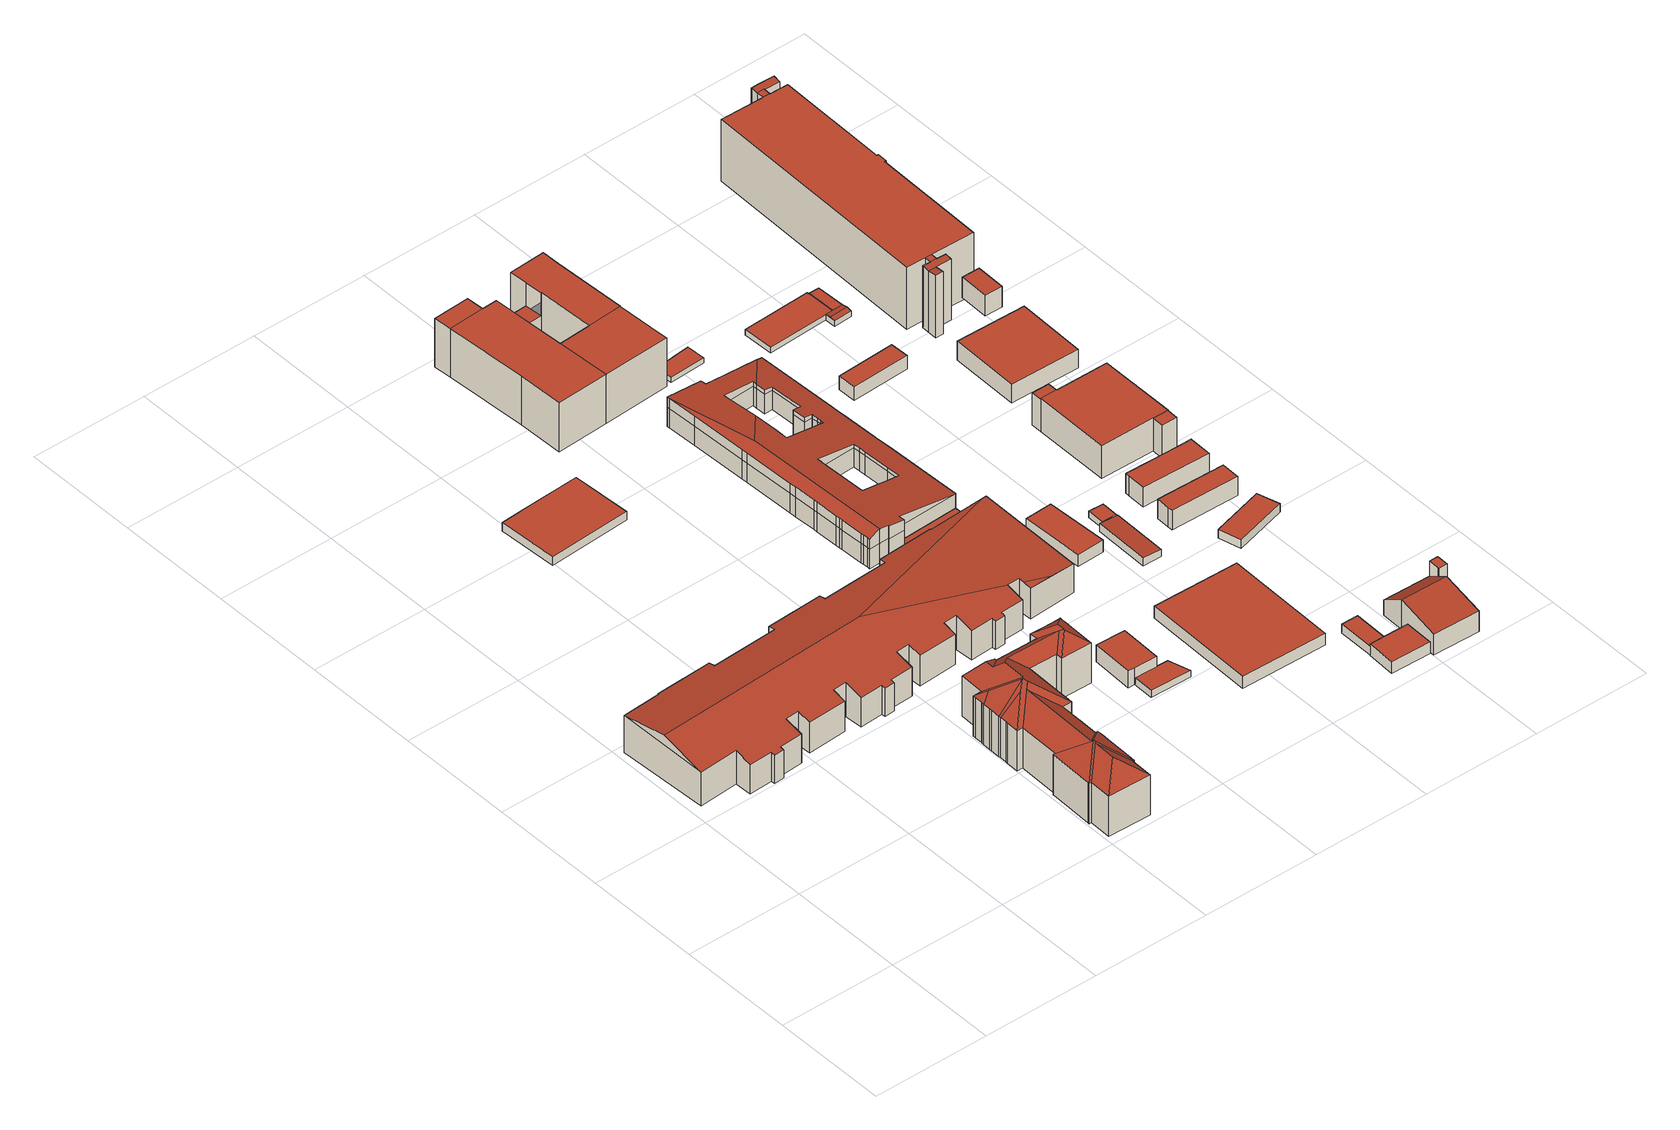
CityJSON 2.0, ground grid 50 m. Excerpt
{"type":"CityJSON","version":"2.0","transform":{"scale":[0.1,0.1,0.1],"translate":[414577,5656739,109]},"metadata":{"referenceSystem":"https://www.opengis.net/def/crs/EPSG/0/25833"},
"CityObjects":{
"building1":{"type":"Building","attributes":{"name":"Universitätsklinikum Carl Gustav Carus Dresden","Dachtyp_tdc":"tdcFreeFormRoof","Gemeindeschluessel":14612000,"Dachneigung":15.91,"QualitaetDacherkennung":3,"Geometrietyp2DReferenz":"3000","measuredHeight":20.49,"function":"31001_3051","roofType":"5000"},"geometry":[{"type":"Solid","lod":"2","boundaries":[[[[0,1,2,3]],[[1,4,5,2]],[[4,6,7,5]],[[6,8,9,7]],[[8,10,11,9]],[[10,12,13,11]],[[12,14,15,13]],[[14,16,17,15]],[[16,18,19,17]],[[18,20,21,19]],[[20,22,23,21]],[[22,24,25,23]],[[24,26,27,25]],[[26,28,29,27]],[[28,30,31,29]],[[30,32,33,31]],[[32,34,35,33]],[[34,36,37,35]],[[36,38,39,37]],[[38,40,41,39]],[[40,42,43,41]],[[42,44,45,43]],[[44,46,47,45]],[[46,48,49,47]],[[48,50,51,49]],[[50,52,53,51]],[[52,54,55,53]],[[54,56,57,55]],[[56,58,59,57]],[[58,60,61,59]],[[60,62,63,61]],[[62,64,65,63]],[[64,66,67,65]],[[66,68,69,67]],[[68,70,71,69]],[[70,72,73,71]],[[72,74,75,73]],[[74,76,77,75]],[[76,78,79,77]],[[78,80,81,79]],[[80,82,83,81]],[[82,84,85,83]],[[84,86,87,85]],[[86,88,89,87]],[[88,90,91,89]],[[90,92,93,91]],[[92,94,95,93]],[[94,96,97,95]],[[96,98,99,97]],[[98,0,3,99]],[[100,101,8,6,102,103,1,0,104]],[[96,94,92,90,88,86,84,82,80,78,76,74,105,100,104,98]],[[103,102,4]],[[60,58,56,54,52,50,48,46,44,42,40,38,36,34,32,30,28,26,24,22,20,18,16,14,12,10,101,100,105,72,70,68,66,64,62]],[[4,1,103]],[[6,4,102]],[[10,8,101]],[[0,98,104]],[[74,72,105]],[[3,2,5,7,9,11,13,15,17,19,21,23,25,27,29,31,33,35,37,39,41,43,45,47,49,51,53,55,57,59,61,63,65,67,69,71,73,75,77,79,81,83,85,87,89,91,93,95,97,99]]]],"semantics":{"surfaces":[{"type":"WallSurface"},{"type":"RoofSurface"},{"type":"GroundSurface"}],"values":[[0,0,0,0,0,0,0,0,0,0,0,0,0,0,0,0,0,0,0,0,0,0,0,0,0,0,0,0,0,0,0,0,0,0,0,0,0,0,0,0,0,0,0,0,0,0,0,0,0,0,1,1,1,1,0,0,0,0,0,2]]}}]},
"building2":{"type":"Building","attributes":{"name":"Universitätsklinikum Carl Gustav Carus Dresden","Dachtyp_tdc":"tdcFreeFormRoof","Gemeindeschluessel":14612000,"Dachneigung":37.3,"QualitaetDacherkennung":15,"Geometrietyp2DReferenz":"3000","measuredHeight":27.43,"function":"31001_3051","roofType":"5000"},"geometry":[{"type":"Solid","lod":"2","boundaries":[[[[106,107,108,109]],[[107,110,111,108]],[[110,112,113,111]],[[112,114,115,113]],[[114,116,117,115]],[[116,118,119,117]],[[118,120,121,119]],[[120,122,123,121]],[[122,124,125,123]],[[124,126,127,125]],[[126,128,129,127]],[[128,130,131,129]],[[130,132,133,131]],[[132,134,135,133]],[[134,136,137,135]],[[136,138,139,137]],[[138,140,141,139]],[[140,142,143,141]],[[142,144,145,143]],[[144,146,147,145]],[[146,148,149,147]],[[148,150,151,149]],[[150,152,153,151]],[[152,154,155,153]],[[154,156,157,155]],[[156,158,159,157]],[[158,160,161,159]],[[160,162,163,161]],[[162,164,165,163]],[[164,166,167,165]],[[166,168,169,167]],[[168,170,171,169]],[[170,172,173,171]],[[172,174,175,173]],[[174,176,177,175]],[[176,178,179,177]],[[178,180,181,179]],[[180,182,183,181]],[[182,184,185,183]],[[184,186,187,185]],[[186,188,189,187]],[[188,190,191,189]],[[190,192,193,191]],[[192,194,195,193]],[[194,196,197,195]],[[196,198,199,197]],[[198,200,201,199]],[[200,202,203,201]],[[202,204,205,203]],[[204,206,207,205]],[[206,208,209,207]],[[208,210,211,209]],[[210,212,213,211]],[[212,214,215,213]],[[214,216,217,215]],[[216,106,109,217]],[[212,210,208,218,216,214]],[[206,204,202,219,220,218,208]],[[221,219,202,200]],[[196,194,221,200,198]],[[222,223,220,219,221,194,192]],[[224,225,226,227,228,222,192,190]],[[229,230,231,224,190,188]],[[229,188,186]],[[182,230,229,186,184]],[[232,231,230,182,180]],[[233,234,235,232,180,178]],[[233,178,176]],[[234,233,176,174]],[[235,234,174,172]],[[170,168,166,164,225,224,231,232,235,172]],[[226,225,164,162]],[[158,227,226,162,160]],[[228,227,158,156]],[[152,150,148,236,237,238,223,222,228,156,154]],[[239,236,148,146]],[[240,241,239,146,144]],[[240,144,142]],[[140,138,136,134,242,243,244,241,240,142]],[[242,134,132]],[[130,128,126,245,243,242,132]],[[246,245,126,124]],[[246,124,122]],[[244,243,245,246,122,120]],[[116,114,247,237,236,239,241,244,120,118]],[[248,247,114,112]],[[107,248,112,110]],[[238,237,247,248,107,106]],[[218,220,223,238,106,216]],[[109,108,111,113,115,117,119,121,123,125,127,129,131,133,135,137,139,141,143,145,147,149,151,153,155,157,159,161,163,165,167,169,171,173,175,177,179,181,183,185,187,189,191,193,195,197,199,201,203,205,207,209,211,213,215,217]]]],"semantics":{"surfaces":[{"type":"WallSurface"},{"type":"RoofSurface"},{"type":"GroundSurface"}],"values":[[0,0,0,0,0,0,0,0,0,0,0,0,0,0,0,0,0,0,0,0,0,0,0,0,0,0,0,0,0,0,0,0,0,0,0,0,0,0,0,0,0,0,0,0,0,0,0,0,0,0,0,0,0,0,0,0,1,1,1,1,1,1,1,1,1,1,1,1,1,1,1,1,1,1,1,1,1,1,1,1,1,1,1,1,1,1,1,1,1,2]]}}]},
"building3":{"type":"Building","attributes":{"name":"Universitätsklinikum Carl Gustav Carus Dresden","Dachtyp_tdc":"tdcPolyFlatRoof","Gemeindeschluessel":14612000,"Dachneigung":0,"QualitaetDacherkennung":84,"Geometrietyp2DReferenz":"3000","measuredHeight":3.92,"function":"31001_3051","roofType":"1000"},"geometry":[{"type":"Solid","lod":"2","boundaries":[[[[249,250,251,252]],[[250,253,254,251]],[[255,256,257,258]],[[256,249,252,257]],[[256,255,253,250,249]],[[252,251,254,258,257]],[[253,255,258,254]]]],"semantics":{"surfaces":[{"type":"WallSurface"},{"type":"RoofSurface"},{"type":"GroundSurface"}],"values":[[0,0,0,0,1,2,0]]}}]},
"building4":{"type":"Building","attributes":{"name":"Universitätsklinikum Carl Gustav Carus Dresden","Dachtyp_tdc":"tdcPolyFlatRoof","Gemeindeschluessel":14612000,"Dachneigung":0,"QualitaetDacherkennung":42,"Geometrietyp2DReferenz":"3000","measuredHeight":7.59,"function":"31001_3051","roofType":"1000"},"geometry":[{"type":"Solid","lod":"2","boundaries":[[[[259,260,261,262]],[[260,263,264,261]],[[263,265,266,264]],[[265,267,268,266]],[[267,259,262,268]],[[267,265,263,260,259]],[[262,261,264,266,268]]]],"semantics":{"surfaces":[{"type":"WallSurface"},{"type":"RoofSurface"},{"type":"GroundSurface"}],"values":[[0,0,0,0,0,1,2]]}}]},
"building5":{"type":"Building","attributes":{"name":"Universitätsklinikum Carl Gustav Carus Dresden","Dachtyp_tdc":"tdcPolyFlatRoof","Gemeindeschluessel":14612000,"Dachneigung":0,"QualitaetDacherkennung":75,"Geometrietyp2DReferenz":"3000","measuredHeight":3.13,"function":"31001_3051","roofType":"1000"},"geometry":[{"type":"Solid","lod":"2","boundaries":[[[[269,270,271,272]],[[270,273,274,271]],[[273,275,276,274]],[[275,277,278,276]],[[277,269,272,278]],[[277,275,273,270,269]],[[272,271,274,276,278]]]],"semantics":{"surfaces":[{"type":"WallSurface"},{"type":"RoofSurface"},{"type":"GroundSurface"}],"values":[[0,0,0,0,0,1,2]]}}]},
"building6":{"type":"Building","attributes":{"name":"Universitätsklinikum Carl Gustav Carus Dresden","Dachtyp_tdc":"tdcPolyFlatRoof","Gemeindeschluessel":14612000,"Dachneigung":0,"QualitaetDacherkennung":62,"Geometrietyp2DReferenz":"3000","measuredHeight":2.09,"function":"31001_3051","roofType":"1000"},"geometry":[{"type":"Solid","lod":"2","boundaries":[[[[279,280,281,282]],[[280,283,284,281]],[[283,285,286,284]],[[287,288,289,290]],[[288,291,292,289]],[[291,293,294,292]],[[293,295,296,294]],[[295,297,298,296]],[[297,299,300,298]],[[299,279,282,300]],[[299,297,295,293,291,288,287,285,283,280,279]],[[282,281,284,286,290,289,292,294,296,298,300]],[[285,287,290,286]]]],"semantics":{"surfaces":[{"type":"WallSurface"},{"type":"RoofSurface"},{"type":"GroundSurface"}],"values":[[0,0,0,0,0,0,0,0,0,0,1,2,0]]}}]},
"building7":{"type":"Building","attributes":{"name":"Universitätsklinikum Carl Gustav Carus Dresden,Klinikschule im Universitätsklinikum Carl Gustav Carus der TU Dresden","Gemeindeschluessel":14612000,"Geometrietyp2DReferenz":"3000","function":"31001_3021","roofType":"9999"},"children":["building7-1","building7-2","building7-3","building7-4","building7-5"]},
"building7-1":{"type":"BuildingPart","attributes":{"Dachtyp_tdc":"tdcPolyFlatRoof","Dachneigung":0,"QualitaetDacherkennung":62,"Geometrietyp2DReferenz":"3000","measuredHeight":11.56,"roofType":"1000"},"parents":["building7"],"geometry":[{"type":"MultiSurface","lod":"2","boundaries":[[[301,302,303,304]],[[305,306,307,308]],[[305,302,301,306]],[[304,303,308,307]]],"semantics":{"surfaces":[{"type":"WallSurface"},{"type":"RoofSurface"},{"type":"GroundSurface"}],"values":[0,0,1,2]}}]},
"building7-2":{"type":"BuildingPart","attributes":{"Dachtyp_tdc":"tdcPolyFlatRoof","Dachneigung":0,"QualitaetDacherkennung":86,"Geometrietyp2DReferenz":"3000","measuredHeight":22.1,"roofType":"1000"},"parents":["building7"],"geometry":[{"type":"MultiSurface","lod":"2","boundaries":[[[309,310,311,307,306]],[[310,312,313,311]],[[312,314,315,313]],[[314,316,317,318,315]],[[319,320,321,322,323]],[[320,324,301,304,321]],[[324,320,319,316,314,312,310,309]],[[307,311,313,315,318,322,321,304]]],"semantics":{"surfaces":[{"type":"WallSurface"},{"type":"RoofSurface"},{"type":"GroundSurface"}],"values":[0,0,0,0,0,0,1,2]}}]},
"building7-3":{"type":"BuildingPart","attributes":{"Dachtyp_tdc":"tdcPolyFlatRoof","Dachneigung":0,"QualitaetDacherkennung":62,"Geometrietyp2DReferenz":"3000","measuredHeight":22.05,"roofType":"1000"},"parents":["building7"],"geometry":[{"type":"MultiSurface","lod":"2","boundaries":[[[325,326,327,328]],[[329,330,331,332]],[[329,325,328,330]],[[329,332,326,325]],[[328,327,331,330]]],"semantics":{"surfaces":[{"type":"WallSurface"},{"type":"RoofSurface"},{"type":"GroundSurface"}],"values":[0,0,0,1,2]}}]},
"building7-4":{"type":"BuildingPart","attributes":{"Dachtyp_tdc":"tdcPolyFlatRoof","Dachneigung":0,"QualitaetDacherkennung":39,"Geometrietyp2DReferenz":"3000","measuredHeight":21.99,"roofType":"1000"},"parents":["building7"],"geometry":[{"type":"MultiSurface","lod":"2","boundaries":[[[333,323,322,334]],[[317,335,336,318]],[[335,337,338,336]],[[337,339,340,338]],[[337,335,317,323,333,339]],[[340,334,322,318,336,338]]],"semantics":{"surfaces":[{"type":"WallSurface"},{"type":"RoofSurface"},{"type":"GroundSurface"}],"values":[0,0,0,0,1,2]}}]},
"building7-5":{"type":"BuildingPart","attributes":{"Dachtyp_tdc":"tdcPolyFlatRoof","Dachneigung":0,"QualitaetDacherkennung":48,"Geometrietyp2DReferenz":"3000","measuredHeight":22.02,"roofType":"1000"},"parents":["building7"],"geometry":[{"type":"MultiSurface","lod":"2","boundaries":[[[341,342,343,344]],[[342,332,331,343]],[[326,345,305,308,327]],[[346,347,333,334,303,302]],[[348,341,344,340,339]],[[348,347,346,345,326,332,342,341]],[[344,343,331,327,308,303,334,340]]],"semantics":{"surfaces":[{"type":"WallSurface"},{"type":"RoofSurface"},{"type":"GroundSurface"}],"values":[0,0,0,0,0,1,2]}}]},
"building8":{"type":"Building","attributes":{"name":"Universitätsklinikum Carl Gustav Carus Dresden","Dachtyp_tdc":"tdcFreeFormRoof","Gemeindeschluessel":14612000,"Dachneigung":10,"QualitaetDacherkennung":9,"Geometrietyp2DReferenz":"3000","measuredHeight":15.28,"function":"31001_3051","roofType":"5000"},"geometry":[{"type":"Solid","lod":"2","boundaries":[[[[349,350,351,352]],[[350,353,354,351]],[[353,355,356,354]],[[355,357,358,356]],[[357,359,360,358]],[[359,361,362,360]],[[361,363,364,362]],[[363,365,366,364]],[[367,368,369,370]],[[368,371,372,369]],[[371,373,374,372]],[[373,375,376,374]],[[375,377,378,376]],[[377,379,380,378]],[[379,381,382,380]],[[381,383,384,382]],[[383,385,386,384]],[[385,387,388,386]],[[387,389,390,388]],[[389,367,370,390]],[[365,391,392,366]],[[391,393,394,392]],[[393,395,396,394]],[[395,397,398,396]],[[397,399,400,398]],[[399,401,402,400]],[[401,403,404,402]],[[403,405,406,404]],[[405,407,408,406]],[[407,409,410,408]],[[409,411,412,410]],[[411,413,414,412]],[[413,415,416,414]],[[415,417,418,416]],[[417,419,420,418]],[[419,421,422,420]],[[421,423,424,422]],[[423,425,426,424]],[[425,427,428,426]],[[427,429,430,428]],[[429,431,432,430]],[[431,433,434,432]],[[433,435,436,434]],[[435,437,438,436]],[[437,439,440,438]],[[439,441,442,440]],[[441,443,444,442]],[[443,445,446,444]],[[445,447,448,446]],[[447,449,450,448]],[[451,452,453,454]],[[452,455,456,453]],[[455,457,458,456]],[[457,459,460,458]],[[459,461,462,460]],[[461,463,464,462]],[[463,465,466,464]],[[465,467,468,466]],[[467,469,470,468]],[[469,471,472,470]],[[471,473,474,472]],[[473,475,476,474]],[[475,477,478,476]],[[477,479,480,478]],[[479,481,482,480]],[[481,483,484,482]],[[483,485,486,484]],[[485,487,488,486]],[[487,489,490,488]],[[489,451,454,490]],[[449,349,352,450]],[[491,492,493,494,495,496,497,498,499,500,501,502,503,504]],[[505,500,499,506,507,508,509,510,511,512,513,514,515,516,517,518,519]],[[520,521,395,393,391,365,363,361,359,357,355,353,350,349,492,491,522,523,524,525,526,527,528,529,530,531,532,533,534,535,536,501,500,505,537,538],[539,540,541,542,543,544,545,546,547,548,549,550]],[[399,520,538,401]],[[401,538,537,403]],[[403,537,505,405]],[[459,501,536,461]],[[461,536,535,463]],[[463,535,534,465]],[[465,534,533,467]],[[467,533,532,469]],[[469,532,531,471]],[[471,531,530,473]],[[473,530,529,475]],[[475,529,528,477]],[[477,528,527,479]],[[479,527,526,481]],[[481,526,525,483]],[[483,525,524,485]],[[485,524,523,487]],[[487,523,522,489]],[[367,539,550,368]],[[368,550,549,371]],[[371,549,548,373]],[[373,548,547,375]],[[375,547,546,377]],[[377,546,545,379]],[[379,545,544,381]],[[381,544,543,383]],[[383,543,542,385]],[[385,542,541,387]],[[387,541,540,389]],[[389,540,539,367]],[[395,521,397]],[[397,521,520,399]],[[405,505,519,407]],[[407,519,518,409]],[[409,518,517,411]],[[411,517,516,413]],[[413,516,515,415]],[[415,515,514,417]],[[417,514,513,419]],[[419,513,512,421]],[[421,512,511,423]],[[423,511,510,425]],[[425,510,509,427]],[[427,509,508,429]],[[429,508,507,431]],[[431,507,506,433]],[[433,506,499,435]],[[452,504,503,455]],[[451,491,504,452]],[[455,503,502,457]],[[435,499,498,437]],[[437,498,497,439]],[[439,497,496,441]],[[441,496,495,443]],[[443,495,494,445]],[[445,494,493,447]],[[489,522,491,451]],[[447,493,492,449]],[[449,492,349]],[[352,351,354,356,358,360,362,364,366,392,394,396,398,400,402,404,406,408,410,412,414,416,418,420,422,424,426,428,430,432,434,436,438,440,442,444,446,448,450],[370,369,372,374,376,378,380,382,384,386,388,390],[454,453,456,458,460,462,464,466,468,470,472,474,476,478,480,482,484,486,488,490]],[[457,502,501,459]]]],"semantics":{"surfaces":[{"type":"WallSurface"},{"type":"RoofSurface"},{"type":"GroundSurface"}],"values":[[0,0,0,0,0,0,0,0,0,0,0,0,0,0,0,0,0,0,0,0,0,0,0,0,0,0,0,0,0,0,0,0,0,0,0,0,0,0,0,0,0,0,0,0,0,0,0,0,0,0,0,0,0,0,0,0,0,0,0,0,0,0,0,0,0,0,0,0,0,0,0,1,1,1,0,0,0,0,0,0,0,0,0,0,0,0,0,0,0,0,0,0,0,0,0,0,0,0,0,0,0,0,0,0,0,0,0,0,0,0,0,0,0,0,0,0,0,0,0,0,0,0,0,0,0,0,0,0,0,0,0,0,0,2,0]]}}]},
"building9":{"type":"Building","attributes":{"name":"Universitätsklinikum Carl Gustav Carus Dresden","Dachtyp_tdc":"tdcPolyFlatRoof","Gemeindeschluessel":14612000,"Dachneigung":0,"QualitaetDacherkennung":53,"Geometrietyp2DReferenz":"3000","measuredHeight":5.47,"function":"31001_3051","roofType":"1000"},"geometry":[{"type":"Solid","lod":"2","boundaries":[[[[551,552,553,554]],[[552,555,556,553]],[[555,557,558,556]],[[557,551,554,558]],[[557,555,552,551]],[[554,553,556,558]]]],"semantics":{"surfaces":[{"type":"WallSurface"},{"type":"RoofSurface"},{"type":"GroundSurface"}],"values":[[0,0,0,0,1,2]]}}]},
"building10":{"type":"Building","attributes":{"name":"Universitätsklinikum Carl Gustav Carus Dresden","Dachtyp_tdc":"tdcPolyFlatRoof","Gemeindeschluessel":14612000,"Dachneigung":0,"QualitaetDacherkennung":93,"Geometrietyp2DReferenz":"3000","measuredHeight":5.43,"function":"31001_3051","roofType":"1000"},"geometry":[{"type":"Solid","lod":"2","boundaries":[[[[559,560,561,562]],[[560,563,564,561]],[[563,565,566,564]],[[565,559,562,566]],[[565,563,560,559]],[[562,561,564,566]]]],"semantics":{"surfaces":[{"type":"WallSurface"},{"type":"RoofSurface"},{"type":"GroundSurface"}],"values":[[0,0,0,0,1,2]]}}]},
"building11":{"type":"Building","attributes":{"name":"Universitätsklinikum Carl Gustav Carus Dresden","Dachtyp_tdc":"tdcPolyFlatRoof","Gemeindeschluessel":14612000,"Dachneigung":0,"QualitaetDacherkennung":83,"Geometrietyp2DReferenz":"3000","measuredHeight":2.44,"function":"31001_9998","roofType":"1000"},"geometry":[{"type":"Solid","lod":"2","boundaries":[[[[567,568,569,570]],[[568,571,572,569]],[[571,573,574,572]],[[573,567,570,574]],[[573,571,568,567]],[[570,569,572,574]]]],"semantics":{"surfaces":[{"type":"WallSurface"},{"type":"RoofSurface"},{"type":"GroundSurface"}],"values":[[0,0,0,0,1,2]]}}]},
"building12":{"type":"Building","attributes":{"name":"Universitätsklinikum Carl Gustav Carus Dresden","Dachtyp_tdc":"tdcPolyFlatRoof","Gemeindeschluessel":14612000,"Dachneigung":3.06,"QualitaetDacherkennung":71,"Geometrietyp2DReferenz":"3000","measuredHeight":3.57,"function":"31001_9998","roofType":"2100"},"geometry":[{"type":"Solid","lod":"2","boundaries":[[[[575,576,577,578]],[[576,579,580,577]],[[579,581,582,580]],[[581,575,578,582]],[[581,579,576,575]],[[578,577,580,582]]]],"semantics":{"surfaces":[{"type":"WallSurface"},{"type":"RoofSurface"},{"type":"GroundSurface"}],"values":[[0,0,0,0,1,2]]}}]},
"building13":{"type":"Building","attributes":{"name":"Universitätsklinikum Carl Gustav Carus Dresden","Dachtyp_tdc":"tdcPolyFlatRoof","Gemeindeschluessel":14612000,"Dachneigung":0,"QualitaetDacherkennung":88,"Geometrietyp2DReferenz":"3000","measuredHeight":3.96,"function":"31001_3051","roofType":"1000"},"geometry":[{"type":"Solid","lod":"2","boundaries":[[[[583,584,585,586]],[[584,587,588,585]],[[587,589,590,588]],[[589,583,586,590]],[[589,587,584,583]],[[586,585,588,590]]]],"semantics":{"surfaces":[{"type":"WallSurface"},{"type":"RoofSurface"},{"type":"GroundSurface"}],"values":[[0,0,0,0,1,2]]}}]},
"building14":{"type":"Building","attributes":{"name":"Universitätsklinikum Carl Gustav Carus Dresden","Dachtyp_tdc":"tdcPolyFlatRoof","Gemeindeschluessel":14612000,"Dachneigung":0,"QualitaetDacherkennung":78,"Geometrietyp2DReferenz":"3000","measuredHeight":5.2,"function":"31001_3051","roofType":"1000"},"geometry":[{"type":"Solid","lod":"2","boundaries":[[[[591,592,593,594]],[[592,595,596,593]],[[595,597,598,596]],[[597,599,600,598]],[[599,591,594,600]],[[599,597,595,592,591]],[[594,593,596,598,600]]]],"semantics":{"surfaces":[{"type":"WallSurface"},{"type":"RoofSurface"},{"type":"GroundSurface"}],"values":[[0,0,0,0,0,1,2]]}}]},
"building15":{"type":"Building","attributes":{"name":"Universitätsklinikum Carl Gustav Carus Dresden","Dachtyp_tdc":"tdcPolyFlatRoof","Gemeindeschluessel":14612000,"Dachneigung":0,"QualitaetDacherkennung":83,"Geometrietyp2DReferenz":"3000","measuredHeight":2.78,"function":"31001_9998","roofType":"1000"},"geometry":[{"type":"Solid","lod":"2","boundaries":[[[[601,602,603,604]],[[602,605,606,603]],[[605,607,608,606]],[[607,601,604,608]],[[607,605,602,601]],[[604,603,606,608]]]],"semantics":{"surfaces":[{"type":"WallSurface"},{"type":"RoofSurface"},{"type":"GroundSurface"}],"values":[[0,0,0,0,1,2]]}}]},
"building16":{"type":"Building","attributes":{"name":"Universitätsklinikum Carl Gustav Carus Dresden","Gemeindeschluessel":14612000,"Geometrietyp2DReferenz":"3000","function":"31001_3051","roofType":"9999"},"children":["building16-1","building16-2"]},
"building16-1":{"type":"BuildingPart","attributes":{"Dachtyp_tdc":"tdcGableRoof","Dachneigung":12.15,"QualitaetDacherkennung":5,"Geometrietyp2DReferenz":"3000","measuredHeight":13.13,"roofType":"3100"},"parents":["building16"],"geometry":[{"type":"MultiSurface","lod":"2","boundaries":[[[609,610,611,612]],[[610,613,614,611]],[[613,615,616,614]],[[615,617,618,616]],[[617,619,620,618]],[[619,621,622,620]],[[621,623,624,622]],[[617,615,613,610]],[[610,609,623,621,619,617]],[[624,612,611,614,616,618,620,622]]],"semantics":{"surfaces":[{"type":"WallSurface"},{"type":"RoofSurface"},{"type":"GroundSurface"}],"values":[0,0,0,0,0,0,0,1,1,2]}}]},
"building16-2":{"type":"BuildingPart","attributes":{"Dachtyp_tdc":"tdcPolyFlatRoof","Dachneigung":0,"QualitaetDacherkennung":93,"Geometrietyp2DReferenz":"3000","measuredHeight":14.09,"roofType":"1000"},"parents":["building16"],"geometry":[{"type":"MultiSurface","lod":"2","boundaries":[[[625,626,612,627]],[[626,609,612]],[[628,629,630,624,623]],[[629,625,627,630]],[[629,628,626,625]],[[627,612,624,630]]],"semantics":{"surfaces":[{"type":"WallSurface"},{"type":"RoofSurface"},{"type":"GroundSurface"}],"values":[0,0,0,0,1,2]}}]},
"building17":{"type":"Building","attributes":{"name":"Universitätsklinikum Carl Gustav Carus Dresden","Dachtyp_tdc":"tdcPolyFlatRoof","Gemeindeschluessel":14612000,"Dachneigung":0,"QualitaetDacherkennung":78,"Geometrietyp2DReferenz":"3000","measuredHeight":6.18,"function":"31001_9998","roofType":"1000"},"geometry":[{"type":"Solid","lod":"2","boundaries":[[[[631,632,633,634]],[[632,635,636,633]],[[635,637,638,636]],[[637,631,634,638]],[[637,635,632,631]],[[634,633,636,638]]]],"semantics":{"surfaces":[{"type":"WallSurface"},{"type":"RoofSurface"},{"type":"GroundSurface"}],"values":[[0,0,0,0,1,2]]}}]},
"building18":{"type":"Building","attributes":{"Dachtyp_tdc":"tdcPolyFlatRoof","Gemeindeschluessel":14612000,"Dachneigung":0,"QualitaetDacherkennung":68,"Geometrietyp2DReferenz":"3000","measuredHeight":8.74,"function":"31001_9998","roofType":"1000"},"geometry":[{"type":"Solid","lod":"2","boundaries":[[[[639,640,641,642]],[[640,643,644,641]],[[643,645,646,644]],[[645,647,648,646]],[[647,649,650,648]],[[649,639,642,650]],[[649,647,645,643,640,639]],[[642,641,644,646,648,650]]]],"semantics":{"surfaces":[{"type":"WallSurface"},{"type":"RoofSurface"},{"type":"GroundSurface"}],"values":[[0,0,0,0,0,0,1,2]]}}]},
"building19":{"type":"Building","attributes":{"name":"Universitätsklinikum Carl Gustav Carus Dresden","Dachtyp_tdc":"tdcPolyFlatRoof","Gemeindeschluessel":14612000,"Dachneigung":0,"QualitaetDacherkennung":87,"Geometrietyp2DReferenz":"3000","measuredHeight":3.82,"function":"31001_9998","roofType":"1000"},"geometry":[{"type":"Solid","lod":"2","boundaries":[[[[651,652,653,654]],[[652,655,656,653]],[[655,657,658,656]],[[657,651,654,658]],[[657,655,652,651]],[[654,653,656,658]]]],"semantics":{"surfaces":[{"type":"WallSurface"},{"type":"RoofSurface"},{"type":"GroundSurface"}],"values":[[0,0,0,0,1,2]]}}]},
"building20":{"type":"Building","attributes":{"Dachtyp_tdc":"tdcPolyFlatRoof","Gemeindeschluessel":14612000,"Dachneigung":0,"QualitaetDacherkennung":72,"Geometrietyp2DReferenz":"3000","measuredHeight":8.77,"function":"31001_9998","roofType":"1000"},"geometry":[{"type":"Solid","lod":"2","boundaries":[[[[659,660,661,662]],[[660,663,664,661]],[[663,665,666,664]],[[665,667,668,666]],[[667,669,670,668]],[[669,671,672,670]],[[671,673,674,672]],[[673,659,662,674]],[[673,671,669,667,665,663,660,659]],[[662,661,664,666,668,670,672,674]]]],"semantics":{"surfaces":[{"type":"WallSurface"},{"type":"RoofSurface"},{"type":"GroundSurface"}],"values":[[0,0,0,0,0,0,0,0,1,2]]}}]},
"building21":{"type":"Building","attributes":{"name":"Universitätsklinikum Carl Gustav Carus Dresden","Gemeindeschluessel":14612000,"Geometrietyp2DReferenz":"3000","function":"31001_3051","roofType":"9999"},"children":["building21-1","building21-2","building21-3"]},
"building21-1":{"type":"BuildingPart","attributes":{"Dachtyp_tdc":"tdcGableRoof","Dachneigung":10.77,"QualitaetDacherkennung":28,"Geometrietyp2DReferenz":"3000","measuredHeight":3.13,"roofType":"3100"},"parents":["building21"],"geometry":[{"type":"MultiSurface","lod":"2","boundaries":[[[675,676,677,678]],[[676,679,680,681,677]],[[675,678,682,683]],[[679,676,684]],[[675,683,685]],[[676,675,685,684]],[[683,686,687,679,684,685]],[[678,677,681,688,682]]],"semantics":{"surfaces":[{"type":"WallSurface"},{"type":"RoofSurface"},{"type":"GroundSurface"}],"values":[0,0,0,0,0,1,1,2]}}]},
"building21-2":{"type":"BuildingPart","attributes":{"Dachtyp_tdc":"tdcPolyFlatRoof","Dachneigung":0,"QualitaetDacherkennung":41,"Geometrietyp2DReferenz":"3000","measuredHeight":2.49,"roofType":"1000"},"parents":["building21"],"geometry":[{"type":"MultiSurface","lod":"2","boundaries":[[[689,690,691,692]],[[690,693,694,691]],[[680,695,696,681]],[[695,689,692,696]],[[695,680,697,693,690,689]],[[692,691,694,688,681,696]]],"semantics":{"surfaces":[{"type":"WallSurface"},{"type":"RoofSurface"},{"type":"GroundSurface"}],"values":[0,0,0,0,1,2]}}]},
"building21-3":{"type":"BuildingPart","attributes":{"Dachtyp_tdc":"tdcPolyFlatRoof","Dachneigung":3.33,"QualitaetDacherkennung":70,"Geometrietyp2DReferenz":"3000","measuredHeight":2.88,"roofType":"2100"},"parents":["building21"],"geometry":[{"type":"MultiSurface","lod":"2","boundaries":[[[698,699,700,694,693]],[[699,683,682,700]],[[699,698,701,686,683]],[[682,688,694,700]]],"semantics":{"surfaces":[{"type":"WallSurface"},{"type":"RoofSurface"},{"type":"GroundSurface"}],"values":[0,0,1,2]}}]},
"building22":{"type":"Building","attributes":{"Gemeindeschluessel":14612000,"Geometrietyp2DReferenz":"3000","function":"31001_9998","roofType":"9999"},"children":["building22-1","building22-2","building22-3"]},
"building22-1":{"type":"BuildingPart","attributes":{"Dachtyp_tdc":"tdcPolyFlatRoof","Dachneigung":0,"QualitaetDacherkennung":33,"Geometrietyp2DReferenz":"3000","measuredHeight":14.32,"roofType":"1000"},"parents":["building22"],"geometry":[{"type":"MultiSurface","lod":"2","boundaries":[[[702,703,704,705]],[[703,706,707,704]],[[706,708,709,707]],[[708,706,703,702]],[[705,704,707,709]]],"semantics":{"surfaces":[{"type":"WallSurface"},{"type":"RoofSurface"},{"type":"GroundSurface"}],"values":[0,0,0,1,2]}}]},
"building22-2":{"type":"BuildingPart","attributes":{"Dachtyp_tdc":"tdcPolyFlatRoof","Dachneigung":0,"QualitaetDacherkennung":22,"Geometrietyp2DReferenz":"3000","measuredHeight":14.53,"roofType":"1000"},"parents":["building22"],"geometry":[{"type":"MultiSurface","lod":"2","boundaries":[[[710,711,712,713]],[[711,714,715,712]],[[714,716,717,715]],[[716,714,711,710]],[[713,712,715,717]]],"semantics":{"surfaces":[{"type":"WallSurface"},{"type":"RoofSurface"},{"type":"GroundSurface"}],"values":[0,0,0,1,2]}}]},
"building22-3":{"type":"BuildingPart","attributes":{"Dachtyp_tdc":"tdcPolyFlatRoof","Dachneigung":0,"QualitaetDacherkennung":47,"Geometrietyp2DReferenz":"3000","measuredHeight":14.72,"roofType":"1000"},"parents":["building22"],"geometry":[{"type":"MultiSurface","lod":"2","boundaries":[[[718,719,710,713,720]],[[721,722,723,717,716]],[[722,724,702,705,723]],[[725,718,720,709,708]],[[725,724,722,721,719,718]],[[720,713,717,723,705,709]]],"semantics":{"surfaces":[{"type":"WallSurface"},{"type":"RoofSurface"},{"type":"GroundSurface"}],"values":[0,0,0,0,1,2]}}]},
"building23":{"type":"Building","attributes":{"Dachtyp_tdc":"tdcPolyFlatRoof","Gemeindeschluessel":14612000,"Dachneigung":0,"QualitaetDacherkennung":55,"Geometrietyp2DReferenz":"3000","measuredHeight":8.45,"function":"31001_9998","roofType":"1000"},"geometry":[{"type":"Solid","lod":"2","boundaries":[[[[726,727,728,729]],[[727,730,731,728]],[[730,732,733,731]],[[732,726,729,733]],[[732,730,727,726]],[[729,728,731,733]]]],"semantics":{"surfaces":[{"type":"WallSurface"},{"type":"RoofSurface"},{"type":"GroundSurface"}],"values":[[0,0,0,0,1,2]]}}]},
"building24":{"type":"Building","attributes":{"Dachtyp_tdc":"tdcPolyFlatRoof","Gemeindeschluessel":14612000,"Dachneigung":0,"QualitaetDacherkennung":90,"Geometrietyp2DReferenz":"3000","measuredHeight":9.25,"function":"31001_9998","roofType":"1000"},"geometry":[{"type":"Solid","lod":"2","boundaries":[[[[734,735,736,737]],[[735,738,739,736]],[[738,740,741,739]],[[740,734,737,741]],[[740,738,735,734]],[[737,736,739,741]]]],"semantics":{"surfaces":[{"type":"WallSurface"},{"type":"RoofSurface"},{"type":"GroundSurface"}],"values":[[0,0,0,0,1,2]]}}]},
"building25":{"type":"Building","attributes":{"name":"Max-Planck-Institut für molekulare Zellbiologie und Genetik","Gemeindeschluessel":14612000,"Geometrietyp2DReferenz":"3000","function":"31001_9998","roofType":"9999"},"children":["building25-1","building25-2","building25-3","building25-4","building25-5","building25-6"]},
"building25-1":{"type":"BuildingPart","attributes":{"Dachtyp_tdc":"tdcPolyFlatRoof","Dachneigung":7.88,"QualitaetDacherkennung":29,"Geometrietyp2DReferenz":"3000","measuredHeight":28.01,"roofType":"2100"},"parents":["building25"],"geometry":[{"type":"MultiSurface","lod":"2","boundaries":[[[742,743,744,745]],[[743,746,747,744]],[[748,749,750,751]],[[749,752,753,750]],[[752,754,755,753]],[[754,742,745,755]],[[754,752,749,748,746,743,742]],[[745,744,747,751,750,753,755]]],"semantics":{"surfaces":[{"type":"WallSurface"},{"type":"RoofSurface"},{"type":"GroundSurface"}],"values":[0,0,0,0,0,0,1,2]}}]},
"building25-2":{"type":"BuildingPart","attributes":{"Dachtyp_tdc":"tdcPolyFlatRoof","Dachneigung":0,"QualitaetDacherkennung":97,"Geometrietyp2DReferenz":"3000","measuredHeight":27.95,"roofType":"1000"},"parents":["building25"],"geometry":[{"type":"MultiSurface","lod":"2","boundaries":[[[756,757,758,759,760]],[[761,762,763,764,765]],[[762,761,757,756]],[[759,758,765,764]]],"semantics":{"surfaces":[{"type":"WallSurface"},{"type":"RoofSurface"},{"type":"GroundSurface"}],"values":[0,0,1,2]}}]},
"building25-3":{"type":"BuildingPart","attributes":{"Dachtyp_tdc":"tdcPolyFlatRoof","Dachneigung":0,"QualitaetDacherkennung":19,"Geometrietyp2DReferenz":"3000","measuredHeight":27.81,"roofType":"1000"},"parents":["building25"],"geometry":[{"type":"MultiSurface","lod":"2","boundaries":[[[766,767,768,769]],[[767,770,771,768]],[[770,772,773,771]],[[772,774,775,773]],[[774,776,777,775]],[[776,778,779,777]],[[778,760,759,779]],[[763,780,781,764]],[[780,782,783,781]],[[782,784,785,783]],[[784,782,780,763,760,778,776,774,772,770,767,766]],[[769,768,771,773,775,777,779,759,764,781,783,785]]],"semantics":{"surfaces":[{"type":"WallSurface"},{"type":"RoofSurface"},{"type":"GroundSurface"}],"values":[0,0,0,0,0,0,0,0,0,0,1,2]}}]},
"building25-4":{"type":"BuildingPart","attributes":{"Dachtyp_tdc":"tdcPolyFlatRoof","Dachneigung":7.22,"QualitaetDacherkennung":49,"Geometrietyp2DReferenz":"3000","measuredHeight":28.05,"roofType":"2100"},"parents":["building25"],"geometry":[{"type":"MultiSurface","lod":"2","boundaries":[[[786,787,765,788]],[[787,761,765]],[[789,790,791,758,757]],[[790,792,793,791]],[[792,794,795,793]],[[786,788,796,797]],[[797,794,792,790,789,787,786]],[[788,765,758,791,793,795,796]]],"semantics":{"surfaces":[{"type":"WallSurface"},{"type":"RoofSurface"},{"type":"GroundSurface"}],"values":[0,0,0,0,0,0,1,2]}}]},
"building25-5":{"type":"BuildingPart","attributes":{"Dachtyp_tdc":"tdcPolyFlatRoof","Dachneigung":0,"QualitaetDacherkennung":47,"Geometrietyp2DReferenz":"3000","measuredHeight":27.91,"roofType":"1000"},"parents":["building25"],"geometry":[{"type":"MultiSurface","lod":"2","boundaries":[[[798,799,748,751,785,784]],[[800,801,766,769,747,746]],[[801,800,799,798]],[[785,751,747,769]]],"semantics":{"surfaces":[{"type":"WallSurface"},{"type":"RoofSurface"},{"type":"GroundSurface"}],"values":[0,0,1,2]}}]},
"building25-6":{"type":"BuildingPart","attributes":{"Dachtyp_tdc":"tdcPolyFlatRoof","Dachneigung":6.79,"QualitaetDacherkennung":42,"Geometrietyp2DReferenz":"3000","measuredHeight":28.13,"roofType":"2100"},"parents":["building25"],"geometry":[{"type":"MultiSurface","lod":"2","boundaries":[[[794,802,803,795]],[[802,804,805,803]],[[804,797,796,805]],[[797,804,802,794]],[[795,803,805,796]]],"semantics":{"surfaces":[{"type":"WallSurface"},{"type":"RoofSurface"},{"type":"GroundSurface"}],"values":[0,0,0,1,2]}}]}
},
"vertices":[
[1719,1520,209],[1741,1079,173],[1741,1079,43],[1719,1520,43],[1537,1068,180],[1537,1068,43],[1534,1125,192],[1534,1125,43],[1477,1122,196],[1477,1122,43],[1481,1045,174],[1481,1045,43],[1382,1040,174],[1382,1040,43],[1382,1024,170],[1382,1024,43],[1338,1022,170],[1338,1022,43],[1337,1038,174],[1337,1038,43],[1239,1033,174],[1239,1033,43],[1235,1110,196],[1235,1110,43],[1177,1107,196],[1177,1107,43],[1180,1051,180],[1180,1051,43],[1013,1042,180],[1013,1042,43],[1010,1099,196],[1010,1099,43],[952,1096,196],[952,1096,43],[956,1019,174],[956,1019,43],[858,1014,174],[858,1014,43],[858,998,170],[858,998,43],[814,996,170],[814,996,43],[813,1012,174],[813,1012,43],[714,1007,174],[714,1007,43],[711,1084,196],[711,1084,43],[653,1082,197],[653,1082,43],[656,1025,180],[656,1025,43],[489,1016,180],[489,1016,43],[486,1073,197],[486,1073,43],[428,1070,196],[428,1070,43],[432,993,174],[432,993,43],[333,988,174],[333,988,43],[334,972,170],[334,972,43],[290,970,170],[290,970,43],[289,986,174],[289,986,43],[190,981,174],[190,981,43],[187,1054,195],[187,1054,43],[20,1043,195],[20,1043,43],[1,1434,211],[1,1434,43],[167,1443,211],[167,1443,43],[167,1447,210],[167,1447,43],[409,1459,210],[409,1459,43],[410,1430,215],[410,1430,43],[693,1444,215],[693,1444,43],[692,1473,210],[692,1473,43],[933,1485,210],[933,1485,43],[934,1456,215],[934,1456,43],[1217,1470,215],[1217,1470,43],[1217,1499,210],[1217,1499,43],[1457,1511,210],[1457,1511,43],[1457,1507,210],[1457,1507,43],[937,1277,248],[1477,1120,196],[1535,1103,190],[1636,1073,180],[1704,1519,210],[11,1231,248],
[1017,720,223],[1020,827,223],[1020,827,41],[1017,720,41],[1034,827,223],[1034,827,41],[1165,823,223],[1165,823,41],[1165,815,223],[1165,815,41],[1251,814,223],[1251,814,41],[1292,813,223],[1292,813,41],[1346,812,223],[1346,812,41],[1346,845,223],[1346,845,41],[1353,845,223],[1353,845,41],[1362,845,223],[1362,845,41],[1398,844,223],[1398,844,41],[1440,843,223],[1440,843,41],[1477,843,223],[1477,843,41],[1479,843,223],[1479,843,41],[1479,832,223],[1479,832,41],[1479,815,223],[1479,815,41],[1478,779,223],[1478,779,41],[1475,672,223],[1475,672,41],[1344,675,223],[1344,675,41],[1344,703,223],[1344,703,41],[1224,706,223],[1224,706,41],[1222,648,223],[1222,648,41],[1220,540,223],[1220,540,41],[1219,495,223],[1219,495,41],[1218,475,223],[1218,475,41],[1179,475,223],[1179,475,41],[1176,355,223],[1176,355,41],[1175,297,223],[1175,297,41],[1186,297,223],[1186,297,41],[1186,273,223],[1186,273,41],[1185,241,223],[1185,241,41],[1182,115,223],[1182,115,41],[1181,97,223],[1181,97,41],[1174,97,223],[1174,97,41],[1173,1,223],[1173,1,41],[989,6,223],[989,6,41],[991,102,223],[991,102,41],[982,102,223],[982,102,41],[982,107,223],[982,107,41],[988,299,223],[988,299,41],[988,301,223],[988,301,41],[996,301,223],[996,301,41],[1000,479,223],[1000,479,41],[975,479,223],[975,479,41],[976,531,223],[976,531,41],[977,541,223],[977,541,41],[977,571,223],[977,571,41],[977,580,223],[977,580,41],[978,619,223],[978,619,41],[978,629,223],[978,629,41],[979,662,223],[979,662,41],[979,671,223],[979,671,41],[980,675,223],[980,675,41],[980,707,223],[980,707,41],[980,720,223],[980,720,41],[1016,683,251],[1097,597,315],[1098,597,315],[1069,570,294],[1111,586,306],[1100,597,315],[1089,202,296],[1089,204,296],[1083,210,291],[1091,565,291],[1111,585,306],[990,299,225],[1083,199,298],[1086,199,298],[1089,196,296],[1083,95,293],[1085,191,293],[1089,195,296],[1170,761,264],[1120,713,302],[1118,615,302],[1398,756,265],[1410,740,274],[1410,744,274],[1477,840,225],[1411,777,274],[1411,745,274],[1384,805,253],[1353,838,228],[1091,744,279],[1092,782,279],
[462,2358,82],[448,2611,82],[448,2611,43],[462,2358,43],[536,2616,82],[536,2616,43],[800,2630,82],[814,2377,82],[814,2377,43],[800,2630,43],
[1554,567,120],[1560,746,120],[1560,746,44],[1554,567,44],[1686,742,120],[1686,742,44],[1680,563,120],[1680,563,44],[1583,566,120],[1583,566,44],
[1580,476,76],[1583,566,76],[1583,566,45],[1580,476,45],[1680,563,76],[1680,563,45],[1729,561,76],[1729,561,45],[1755,470,76],[1755,470,45],
[1484,1603,60],[1443,1601,60],[1443,1601,39],[1484,1603,39],[1443,1596,60],[1443,1596,39],[1440,1595,60],[1440,1595,39],[1439,1627,60],[1448,1628,60],[1448,1628,39],[1439,1627,39],[1448,1640,60],[1448,1640,39],[1447,1664,60],[1447,1664,39],[1710,1674,60],[1710,1674,39],[1712,1635,60],[1712,1635,39],[1482,1629,60],[1482,1629,39],
[1224,3317,138],[1085,3309,138],[1085,3309,22],[1224,3317,22],[1080,3386,138],[1219,3393,138],[1219,3393,22],[1080,3386,22],
[1219,3393,243],[1215,3469,243],[1215,3469,22],[1370,3477,243],[1370,3477,22],[1371,3401,243],[1371,3401,22],[1387,3085,243],[1387,3085,242],[1387,3085,22],[1239,3076,243],[1226,3317,243],[1226,3317,22],[1239,3076,22],[1239,3076,242],[1224,3317,243],
[1011,3459,243],[1015,3383,243],[1015,3383,22],[1011,3459,22],[855,3451,243],[855,3451,22],[862,3375,22],[862,3375,243],
[1099,3068,242],[1099,3068,22],[1398,2879,242],[1398,2879,22],[1400,2852,242],[1400,2852,22],[1113,2837,242],[1113,2837,22],
[890,2826,243],[883,3020,243],[883,3020,22],[890,2826,22],[1080,3386,243],[1085,3309,243],[1099,3068,243],[1113,2837,243],
[1672,2664,125],[1685,2333,125],[1685,2333,38],[1672,2664,38],[1686,2311,125],[1686,2311,38],[1686,2307,125],[1686,2307,38],[1687,2279,125],[1687,2279,38],[1688,2249,125],[1688,2249,38],[1694,2093,125],[1694,2093,38],[1695,2064,125],[1695,2064,38],[1697,2038,125],[1697,2038,38],[1603,2034,125],[1602,2060,125],[1602,2060,38],[1603,2034,38],[1600,2089,125],[1600,2089,38],[1434,2082,125],[1434,2082,38],[1430,2082,125],[1430,2082,38],[1431,2064,125],[1431,2064,38],[1431,2059,125],[1431,2059,38],[1439,1853,125],[1439,1853,38],[1493,1855,125],[1493,1855,38],[1556,1857,125],[1556,1857,38],[1610,1860,125],[1610,1860,38],[1608,1917,125],[1608,1917,38],[1698,2015,125],[1698,2015,38],[1711,1674,125],[1711,1674,38],[1710,1674,125],[1710,1674,38],[1447,1664,125],[1447,1664,38],[1448,1640,125],[1448,1640,38],[1378,1637,125],[1378,1637,38],[1378,1641,125],[1378,1641,38],[1338,1640,125],[1338,1640,38],[1290,1638,125],[1290,1638,38],[1290,1650,125],[1290,1650,38],[1289,1670,125],[1289,1670,38],[1288,1682,125],[1288,1682,38],[1284,1778,125],[1284,1778,38],[1284,1791,125],[1284,1791,38],[1283,1809,125],[1283,1809,38],[1280,1906,125],[1280,1906,38],[1279,1923,125],[1279,1923,38],[1275,2017,125],[1275,2017,38],[1274,2045,125],[1274,2045,38],[1266,2265,125],[1266,2265,38],[1265,2290,125],[1265,2290,38],[1256,2533,125],[1256,2533,38],[1251,2660,125],[1251,2660,38],[1250,2672,125],[1250,2672,38],[1407,2678,125],[1407,2678,38],[1408,2664,125],[1408,2664,38],[1408,2654,125],[1408,2654,38],[1427,2654,125],[1427,2654,38],[1440,2655,125],[1440,2655,38],[1648,2663,125],[1648,2663,38],[1549,2550,125],[1549,2565,125],[1549,2565,38],[1549,2550,38],[1412,2560,125],[1412,2560,38],[1412,2539,125],[1412,2539,38],[1418,2401,125],[1418,2401,38],[1422,2294,125],[1422,2294,38],[1422,2272,125],[1422,2272,38],[1424,2238,125],[1424,2238,38],[1427,2239,125],[1427,2239,38],[1597,2245,125],[1597,2245,38],[1596,2252,125],[1596,2252,38],[1596,2260,125],[1596,2260,38],[1595,2275,125],[1595,2275,38],[1594,2300,125],[1594,2300,38],[1594,2304,125],[1594,2304,38],[1560,2302,125],[1560,2302,38],[1557,2360,125],[1557,2360,38],[1592,2362,125],[1592,2362,38],[1586,2507,125],[1586,2507,38],[1551,2506,125],[1551,2506,38],[1549,2550,147],[1648,2663,129],[1440,2655,152],[1427,2654,154],[1408,2654,156],[1408,2664,156],[1407,2678,155],[1250,2672,172],[1251,2660,173],[1313,2282,191],[1418,2401,172],[1412,2539,163],[1412,2560,162],[1549,2565,147],[1338,1640,191],[1256,2533,173],[1265,2290,173],[1266,2265,173],[1274,2045,172],[1275,2017,173],[1279,1923,173],[1280,1906,173],[1283,1809,172],[1284,1791,172],[1284,1778,172],[1288,1682,172],[1289,1670,172],[1290,1650,173],[1290,1638,172],[1448,1640,172],[1447,1664,172],[1551,2506,147],[1586,2507,141],[1592,2362,141],[1557,2360,147],[1560,2302,147],[1594,2304,141],[1594,2300,141],[1595,2275,141],[1596,2260,141],[1596,2252,141],[1597,2245,141],[1427,2239,171],[1424,2238,172],[1422,2272,172],[1422,2294,172],[1378,1641,184],[1378,1637,184],[1603,2034,142],[1608,1917,142],[1610,1860,142],[1556,1857,151],[1493,1855,162],[1439,1853,172],[1431,2059,172],[1431,2064,172],[1430,2082,172],[1434,2082,171],[1600,2089,142],[1602,2060,142],
[2220,298,100],[1852,307,100],[1852,307,46],[2220,298,46],[1863,792,100],[1863,792,46],[2231,784,100],[2231,784,46],
[1841,1171,101],[1828,1436,101],[1828,1436,47],[1841,1171,47],[1944,1441,101],[1944,1441,47],[1957,1176,101],[1957,1176,47],
[1578,2863,47],[1424,2857,47],[1424,2857,23],[1578,2863,23],[1417,2927,47],[1417,2927,23],[1574,2944,47],[1574,2944,23],
[2096,1029,77],[2016,1030,81],[2016,1030,45],[2096,1029,45],[2021,1270,81],[2021,1270,45],[2101,1268,77],[2101,1268,45],
[2304,158,84],[2307,313,84],[2307,313,45],[2304,158,45],[2379,312,84],[2379,312,45],[2375,157,84],[2375,157,45],
[2300,36,96],[2304,158,96],[2304,158,44],[2300,36,44],[2375,157,96],[2375,157,44],[2473,154,96],[2473,154,44],[2470,32,96],[2470,32,44],
[2101,1274,74],[2038,1276,74],[2038,1276,46],[2101,1274,46],[2040,1350,74],[2040,1350,46],[2103,1348,74],[2103,1348,46],
[2694,248,131],[2693,205,158],[2693,205,26],[2694,248,26],[2688,27,119],[2688,27,26],[2487,32,119],[2487,32,26],[2492,210,158],[2492,210,26],[2495,308,95],[2495,308,26],[2695,303,95],[2695,303,26],[2695,300,97],[2695,300,26],
[2731,247,167],[2694,248,167],[2731,247,26],[2695,300,167],[2732,299,167],[2732,299,26],
[1826,2432,107],[2073,2442,107],[2073,2442,45],[1826,2432,45],[2076,2363,107],[2076,2363,45],[1828,2353,107],[1828,2353,45],
[2215,1111,135],[2215,1131,135],[2215,1131,48],[2215,1111,48],[2217,1190,135],[2217,1190,48],[2509,1183,135],[2509,1183,48],[2507,1124,135],[2507,1124,48],[2507,1104,135],[2507,1104,48],
[2309,976,85],[2536,1037,85],[2536,1037,47],[2309,976,47],[2562,942,85],[2562,942,47],[2334,881,85],[2334,881,47],
[2511,1261,136],[2218,1268,136],[2218,1268,48],[2511,1261,48],[2220,1346,136],[2220,1346,48],[2221,1365,136],[2221,1365,48],[2228,1365,136],[2228,1365,48],[2410,1361,136],[2410,1361,48],[2513,1358,136],[2513,1358,48],[2512,1339,136],[2512,1339,48],
[2111,2703,71],[2033,2700,71],[2033,2700,45],[2111,2703,45],[2032,2746,71],[2032,2746,69],[2032,2746,45],[2109,2749,45],[2109,2749,71],[2033,2720,76],[2110,2723,76],[2107,2749,71],[2064,2747,71],[2064,2747,45],
[1768,2867,69],[2060,2879,69],[2060,2879,45],[1768,2867,45],[2060,2868,69],[2060,2868,45],[1773,2736,69],[1773,2736,45],[2064,2747,69],
[2060,2868,73],[2105,2869,71],[2105,2869,45],[2064,2747,73],
[2215,1813,186],[2215,1859,186],[2215,1859,42],[2215,1813,42],[2290,1859,186],[2290,1859,42],[2290,1812,186],[2290,1812,42],
[2511,1480,188],[2510,1432,188],[2510,1432,42],[2511,1480,42],[2443,1432,188],[2443,1432,42],[2444,1481,188],[2444,1481,42],
[2513,1811,190],[2511,1480,190],[2513,1811,42],[2444,1481,190],[2212,1483,190],[2212,1483,42],[2215,1813,190],[2290,1812,190],
[2529,1982,132],[2232,1989,132],[2232,1989,47],[2529,1982,47],[2239,2287,132],[2239,2287,47],[2537,2280,132],[2537,2280,47],
[2467,2529,141],[2543,2528,141],[2543,2528,48],[2467,2529,48],[2540,2402,141],[2540,2402,48],[2465,2403,141],[2465,2403,48],
[2559,3643,285],[2558,3610,280],[2558,3610,4],[2559,3643,4],[2488,3611,280],[2488,3611,4],[2457,3612,280],[2458,3641,284],[2458,3641,4],[2457,3612,4],[2458,3645,285],[2458,3645,4],[2489,3645,285],[2489,3645,4],
[2356,2562,284],[2355,2532,284],[2355,2532,4],[2356,2562,4],[2356,2562,283],[2326,2533,284],[2327,2562,284],[2327,2562,283],[2327,2562,4],[2326,2533,4],
[2487,3581,283],[2567,3579,283],[2567,3579,4],[2487,3581,4],[2556,3090,283],[2556,3090,4],[2563,3090,283],[2563,3090,4],[2562,3046,283],[2562,3046,4],[2555,3046,283],[2555,3046,4],[2543,2557,283],[2543,2557,4],[2245,2564,283],[2245,2564,4],[2270,3586,283],[2270,3586,4],[2456,3582,283],[2456,3582,4],
[2293,2534,285],[2326,2533,285],[2293,2534,4],[2355,2532,285],[2395,2531,285],[2395,2531,4],[2394,2501,281],[2394,2501,4],[2326,2503,281],[2326,2503,4],[2292,2504,4],[2292,2504,281],
[2456,3582,284],[2457,3612,284],[2488,3611,284],[2487,3581,284],
[2325,2463,286],[2325,2463,4],[2291,2464,286],[2291,2464,4]
]}
